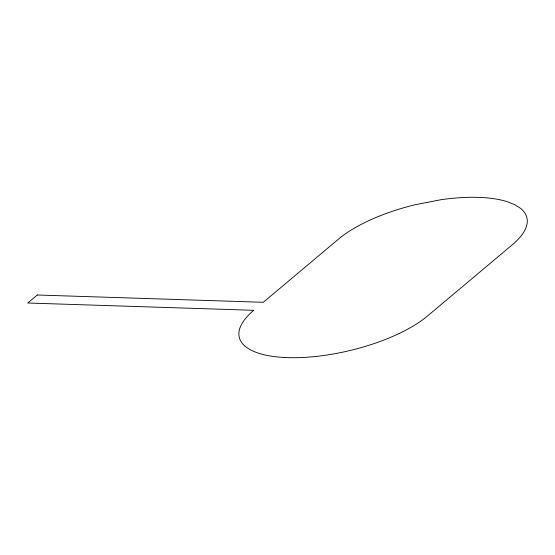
<?xml version="1.0" encoding="UTF-8"?>
<svg xmlns="http://www.w3.org/2000/svg" width="555" height="555" viewBox="0 0 555 555"><rect width="100%" height="100%" fill="white"/><g stroke="black" fill="none" stroke-linecap="round" stroke-linejoin="round"><path stroke-width="0.83" d="M37.289 295.003L27.75 303.016L253.76 310.307A104.25 38.545 -13.4 0 0 287.698 357.635A104.25 38.545 -13.4 0 0 427.614 315.92L512.404 244.693A104.25 38.545 -13.4 0 0 520.43 208.278L514.825 204.733L507.693 201.833A104.25 38.545 -13.4 0 0 441.163 199.682L414.592 204.857A104.25 38.545 -13.4 0 0 338.543 239.08L263.299 302.295L37.289 295.003"/></g></svg>
